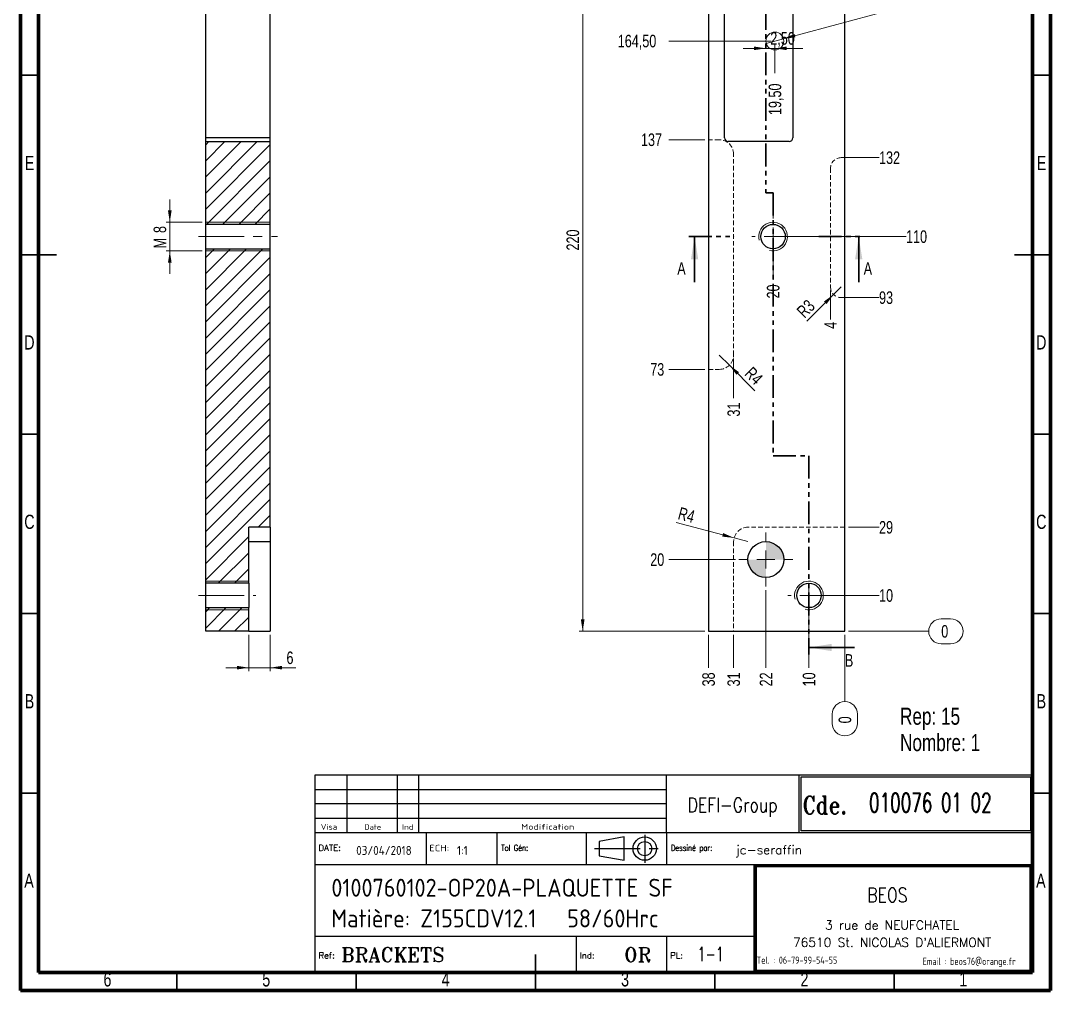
# Model space of a CAD drawing. Header units: millimetres. Extents: x 5 to 292, y 5 to 415.
# Drawn here: x 5 to 292, y 5 to 275.3 of the extents above; entities that cross this region are included whole.
import ezdxf

# ---------------------------------------------------------------- set-up
doc = ezdxf.new("R2010")
doc.units = ezdxf.units.MM
for name, pattern in [('CENTERX2', [20.32, 12.7, -2.54, 2.54, -2.54]), ('HIDDEN', [1.905, 1.27, -0.635]), ('PHANTOM', [12.7, 6.35, -1.27, 1.27, -1.27, 1.27, -1.27])]:
    doc.linetypes.add(name, pattern=pattern)
doc.layers.add('DIMENSIONS', color=176, linetype='Continuous')
doc.styles.add('SLDTEXTSTYLE0', font='TXT', dxfattribs={"width": 0.75})
doc.styles.add('SLDTEXTSTYLE1', font='ISOCP')
doc.styles.add('SLDTEXTSTYLE10', font='ISOCP', dxfattribs={"width": 1.147311})
doc.styles.add('SLDTEXTSTYLE11', font='ISOCP', dxfattribs={"width": 1.385904})
doc.styles.add('SLDTEXTSTYLE12', font='ISOCP', dxfattribs={"width": 1.246461})
doc.styles.add('SLDTEXTSTYLE13', font='ROMAND')
doc.styles.add('SLDTEXTSTYLE2', font='ROMANT', dxfattribs={"width": 0.8})
doc.styles.add('SLDTEXTSTYLE3', font='ISOCP', dxfattribs={"width": 0.8})
doc.styles.add('SLDTEXTSTYLE4', font='ROMANS', dxfattribs={"width": 0.8})
doc.styles.add('SLDTEXTSTYLE5', font='ROMANT')
doc.styles.add('SLDTEXTSTYLE6', font='ROMANS')
doc.styles.add('SLDTEXTSTYLE7', font='ROMANT', dxfattribs={"width": 0.65})
doc.styles.add('SLDTEXTSTYLE8', font='ISOCP', dxfattribs={"width": 1.446157})
doc.styles.add('SLDTEXTSTYLE9', font='ISOCP', dxfattribs={"width": 1.294402})
doc.dimstyles.new('SLDDIMSTYLE0', dxfattribs={"dimtxt": 3.5, "dimasz": 3.302, "dimexe": 0, "dimexo": 0.0625, "dimgap": 0.875, "dimtad": 0, "dimtih": 1, "dimtoh": 1, "dimdec": 0, "dimrnd": 1e-09, "dimdsep": 46, "dimtxsty": 'SLDTEXTSTYLE0', "dimblk1": 'NONE', "dimblk2": 'NONE', "dimsah": 1, "dimcen": 0.09, "dimadec": 0, "dimazin": 2, "dimtfac": 1, "dimtdec": 0, "dimtofl": 0, "dimtmove": 0, "dimatfit": 3, "dimldrblk": 'NONE', "dimfxl": 1, "dimfrac": 2, "dimtolj": 1, "dimtzin": 12, "dimarcsym": 0})
doc.dimstyles.new('SLDDIMSTYLE1', dxfattribs={"dimtxt": 3.5, "dimasz": 3.302, "dimexe": 0, "dimexo": 0.0625, "dimgap": 0.875, "dimtad": 0, "dimtih": 1, "dimtoh": 1, "dimrnd": 1e-09, "dimzin": 12, "dimdsep": 46, "dimtxsty": 'SLDTEXTSTYLE0', "dimblk1": 'NONE', "dimblk2": 'NONE', "dimsah": 1, "dimcen": 0.09, "dimadec": 0, "dimazin": 3, "dimtfac": 1, "dimtofl": 0, "dimtmove": 0, "dimatfit": 3, "dimldrblk": 'NONE', "dimfxl": 1, "dimfrac": 2, "dimtolj": 1, "dimtzin": 12, "dimarcsym": 0})
doc.dimstyles.new('SLDDIMSTYLE2', dxfattribs={"dimtxt": 3.5, "dimasz": 3.302, "dimexe": 0, "dimexo": 0.0625, "dimgap": 0.875, "dimtad": 1, "dimrnd": 1e-09, "dimzin": 12, "dimdsep": 46, "dimtxsty": 'SLDTEXTSTYLE0', "dimsah": 1, "dimcen": 0.09, "dimadec": 0, "dimazin": 3, "dimtfac": 1, "dimtmove": 0, "dimatfit": 0, "dimfxl": 1, "dimfrac": 2, "dimtolj": 1, "dimtzin": 12, "dimarcsym": 0})
doc.dimstyles.new('SLDDIMSTYLE3', dxfattribs={"dimtxt": 3.5, "dimasz": 3.302, "dimexe": 0, "dimexo": 0.0625, "dimgap": 0.875, "dimtad": 1, "dimrnd": 1e-09, "dimzin": 12, "dimdsep": 46, "dimtxsty": 'SLDTEXTSTYLE0', "dimblk1": 'NONE', "dimsah": 1, "dimcen": 0, "dimadec": 0, "dimazin": 3, "dimtfac": 1, "dimtmove": 0, "dimatfit": 3, "dimldrblk": 'NONE', "dimfxl": 1, "dimfrac": 2, "dimtolj": 1, "dimtzin": 12, "dimarcsym": 0})
doc.dimstyles.new('SLDDIMSTYLE4', dxfattribs={"dimtxt": 3.5, "dimasz": 3.302, "dimexe": 0, "dimexo": 0.0625, "dimgap": 0.875, "dimtad": 1, "dimrnd": 1e-09, "dimzin": 12, "dimdsep": 46, "dimtxsty": 'SLDTEXTSTYLE0', "dimsah": 1, "dimcen": 0.09, "dimadec": 0, "dimazin": 3, "dimtfac": 1, "dimtofl": 0, "dimtmove": 0, "dimatfit": 3, "dimfxl": 1, "dimfrac": 2, "dimtolj": 1, "dimtzin": 12, "dimarcsym": 0})
doc.dimstyles.new('SLDDIMSTYLE5', dxfattribs={"dimtxt": 3.5, "dimasz": 3.302, "dimexe": 0, "dimexo": 0.0625, "dimgap": 0.875, "dimtad": 1, "dimrnd": 1e-09, "dimzin": 12, "dimdsep": 46, "dimtxsty": 'SLDTEXTSTYLE0', "dimsah": 1, "dimcen": 0, "dimadec": 0, "dimazin": 3, "dimtfac": 1, "dimtofl": 0, "dimtmove": 0, "dimatfit": 3, "dimfxl": 1, "dimfrac": 2, "dimtolj": 1, "dimtzin": 12, "dimarcsym": 0})

# ---------------------------------------------------------------- blocks, each defined once
blk = doc.blocks.new('SW_NOTE_0')
at = {"color": 0, "linetype": 'Continuous', "lineweight": 0, "char_height": 4.763, "attachment_point": 1, "style": 'SLDTEXTSTYLE0'}
for s, insert in [('Rep: 15', (0, 6.14)), ('Nombre: 1', (0, -1.21))]:
    blk.add_mtext(s, dxfattribs=dict(at, insert=insert))
blk = doc.blocks.new('_D')
at = {"color": 7, "linetype": 'Continuous', "lineweight": 18}
for p, q in [((261.58, 108.55), (264.16, 108.55)), ((235.71, 105.06), (258.09, 105.06)), ((264.16, 101.57), (261.58, 101.57))]:
    blk.add_line(p, q, dxfattribs=at)
for centre, start, end in [((261.58, 105.06), 90, 270), ((264.16, 105.06), 270, 90)]:
    blk.add_arc(centre, 3.49, start, end, dxfattribs=at)
at = {"color": 7, "linetype": 'Continuous', "lineweight": 18, "insert": (261.58, 106.8), "char_height": 3.5, "attachment_point": 1, "style": 'SLDTEXTSTYLE0'}
blk.add_mtext('0', dxfattribs=at)
blk = doc.blocks.new('_None')
blk = doc.blocks.new('_D_1')
at = {"color": 7, "linetype": 'Continuous', "lineweight": 18}
blk.add_line((225.71, 115.06), (244.25, 115.06), dxfattribs=at)
at = {"color": 7, "linetype": 'Continuous', "lineweight": 18, "insert": (244.25, 116.8), "char_height": 3.5, "attachment_point": 1, "style": 'SLDTEXTSTYLE0'}
blk.add_mtext('10', dxfattribs=at)
blk = doc.blocks.new('_D_2')
at = {"color": 7, "linetype": 'Continuous', "lineweight": 18}
blk.add_line((204.21, 125.06), (185.65, 125.06), dxfattribs=at)
at = {"color": 7, "linetype": 'Continuous', "lineweight": 18, "insert": (180.48, 126.8), "char_height": 3.5, "attachment_point": 1, "style": 'SLDTEXTSTYLE0'}
blk.add_mtext('20', dxfattribs=at)
blk = doc.blocks.new('_D_3')
at = {"color": 7, "linetype": 'Continuous', "lineweight": 18}
blk.add_line((235.71, 134.06), (244.25, 134.06), dxfattribs=at)
at = {"color": 7, "linetype": 'Continuous', "lineweight": 18, "insert": (244.25, 135.8), "char_height": 3.5, "attachment_point": 1, "style": 'SLDTEXTSTYLE0'}
blk.add_mtext('29', dxfattribs=at)
blk = doc.blocks.new('_D_4')
at = {"color": 7, "linetype": 'Continuous', "lineweight": 18}
blk.add_line((195.71, 178.06), (185.65, 178.06), dxfattribs=at)
at = {"color": 7, "linetype": 'Continuous', "lineweight": 18, "insert": (180.48, 179.8), "char_height": 3.5, "attachment_point": 1, "style": 'SLDTEXTSTYLE0'}
blk.add_mtext('73', dxfattribs=at)
blk = doc.blocks.new('_D_5')
at = {"color": 7, "linetype": 'Continuous', "lineweight": 18}
blk.add_line((234.71, 198.06), (244.25, 198.06), dxfattribs=at)
at = {"color": 7, "linetype": 'Continuous', "lineweight": 18, "insert": (244.25, 199.8), "char_height": 3.5, "attachment_point": 1, "style": 'SLDTEXTSTYLE0'}
blk.add_mtext('93', dxfattribs=at)
blk = doc.blocks.new('_D_6')
at = {"color": 7, "linetype": 'Continuous', "lineweight": 18}
blk.add_line((215.71, 215.06), (251.77, 215.06), dxfattribs=at)
at = {"color": 7, "linetype": 'Continuous', "lineweight": 18, "insert": (251.77, 216.8), "char_height": 3.5, "attachment_point": 1, "style": 'SLDTEXTSTYLE0'}
blk.add_mtext('110', dxfattribs=at)
blk = doc.blocks.new('_D_7')
at = {"color": 7, "linetype": 'Continuous', "lineweight": 18}
blk.add_line((234.71, 237.06), (244.25, 237.06), dxfattribs=at)
at = {"color": 7, "linetype": 'Continuous', "lineweight": 18, "insert": (244.25, 238.8), "char_height": 3.5, "attachment_point": 1, "style": 'SLDTEXTSTYLE0'}
blk.add_mtext('132', dxfattribs=at)
blk = doc.blocks.new('_D_8')
at = {"color": 7, "linetype": 'Continuous', "lineweight": 18}
blk.add_line((195.71, 242.06), (185.65, 242.06), dxfattribs=at)
at = {"color": 7, "linetype": 'Continuous', "lineweight": 18, "insert": (177.9, 243.8), "char_height": 3.5, "attachment_point": 1, "style": 'SLDTEXTSTYLE0'}
blk.add_mtext('137', dxfattribs=at)
blk = doc.blocks.new('_D_9')
at = {"color": 7, "linetype": 'Continuous', "lineweight": 18}
blk.add_line((214.21, 269.56), (185.65, 269.56), dxfattribs=at)
at = {"color": 7, "linetype": 'Continuous', "lineweight": 18, "insert": (171.43, 271.3), "char_height": 3.5, "attachment_point": 1, "style": 'SLDTEXTSTYLE0'}
blk.add_mtext('164,50', dxfattribs=at)
blk = doc.blocks.new('_D_10')
at = {"color": 7, "linetype": 'Continuous', "lineweight": 18}
blk.add_line((235.71, 302.06), (244.25, 302.06), dxfattribs=at)
at = {"color": 7, "linetype": 'Continuous', "lineweight": 18, "insert": (244.25, 303.8), "char_height": 3.5, "attachment_point": 1, "style": 'SLDTEXTSTYLE0'}
blk.add_mtext('197', dxfattribs=at)
blk = doc.blocks.new('_D_11')
at = {"color": 7, "linetype": 'Continuous', "lineweight": 18}
blk.add_line((204.21, 307.06), (183, 307.06), dxfattribs=at)
at = {"color": 7, "linetype": 'Continuous', "lineweight": 18, "insert": (175.24, 308.8), "char_height": 3.5, "attachment_point": 1, "style": 'SLDTEXTSTYLE0'}
blk.add_mtext('202', dxfattribs=at)
blk = doc.blocks.new('_D_12')
at = {"color": 7, "linetype": 'Continuous', "lineweight": 18}
blk.add_line((225.71, 315.06), (244.25, 315.06), dxfattribs=at)
at = {"color": 7, "linetype": 'Continuous', "lineweight": 18, "insert": (244.25, 316.8), "char_height": 3.5, "attachment_point": 1, "style": 'SLDTEXTSTYLE0'}
blk.add_mtext('210', dxfattribs=at)
blk = doc.blocks.new('_D_13')
at = {"color": 7, "linetype": 'Continuous', "lineweight": 18}
blk.add_line((235.71, 325.06), (258.09, 325.06), dxfattribs=at)
at = {"color": 7, "linetype": 'Continuous', "lineweight": 18, "insert": (258.09, 326.8), "char_height": 3.5, "attachment_point": 1, "style": 'SLDTEXTSTYLE0'}
blk.add_mtext('220', dxfattribs=at)
blk = doc.blocks.new('_D_14')
at = {"color": 7, "linetype": 'Continuous', "lineweight": 18}
for p, q in [((212.71, 267.52), (206.36, 267.52)), ((215.21, 267.52), (212.71, 267.52)), ((215.21, 268.56), (215.21, 266.52)), ((215.21, 267.52), (222.99, 267.52))]:
    blk.add_line(p, q, dxfattribs=at)
for points in [[(212.71, 267.52), (209.41, 268.03), (209.41, 267.02)], [(215.21, 267.52), (218.51, 267.02), (218.51, 268.03)]]:
    blk.add_solid(points, dxfattribs=at)
at = {"color": 7, "linetype": 'Continuous', "lineweight": 18, "insert": (213.94, 272.04), "char_height": 3.5, "attachment_point": 1, "style": 'SLDTEXTSTYLE0'}
blk.add_mtext('2,50', dxfattribs=at)
blk = doc.blocks.new('_D_15')
at = {"color": 7, "linetype": 'Continuous', "lineweight": 18}
for q in [(254.92, 280.2), (212.8, 268.91)]:
    blk.add_line((217.63, 270.21), q, dxfattribs=at)
blk.add_solid([(217.63, 270.21), (220.95, 270.57), (220.68, 271.55)], dxfattribs=at)
at = {"color": 7, "linetype": 'Continuous', "lineweight": 18, "char_height": 3.5, "attachment_point": 1, "rotation": 15, "style": 'SLDTEXTSTYLE0'}
for s, insert in [('H7', (248.18, 283.11)), ('%%c', (239.33, 280.69)), ('5', (244.41, 282.1))]:
    blk.add_mtext(s, dxfattribs=dict(at, insert=insert))
blk = doc.blocks.new('_D_16')
at = {"color": 7, "linetype": 'Continuous', "lineweight": 18}
for p, q in [((234.71, 104.06), (234.71, 85.49)), ((231.22, 79.41), (231.22, 82)), ((238.2, 82), (238.2, 79.41))]:
    blk.add_line(p, q, dxfattribs=at)
for centre, start, end in [((234.71, 82), 0, 180), ((234.71, 79.41), 180, 0)]:
    blk.add_arc(centre, 3.49, start, end, dxfattribs=at)
at = {"color": 7, "linetype": 'Continuous', "lineweight": 18, "insert": (232.98, 79.41), "char_height": 3.5, "attachment_point": 1, "rotation": 90, "style": 'SLDTEXTSTYLE0'}
blk.add_mtext('0', dxfattribs=at)
blk = doc.blocks.new('_D_17')
at = {"color": 7, "linetype": 'Continuous', "lineweight": 18}
blk.add_line((230.71, 200.06), (230.71, 191.95), dxfattribs=at)
at = {"color": 7, "linetype": 'Continuous', "lineweight": 18, "insert": (228.98, 189.36), "char_height": 3.5, "attachment_point": 1, "rotation": 90, "style": 'SLDTEXTSTYLE0'}
blk.add_mtext('4', dxfattribs=at)
blk = doc.blocks.new('_D_18')
at = {"color": 7, "linetype": 'Continuous', "lineweight": 18}
blk.add_line((224.71, 316.06), (224.71, 337.05), dxfattribs=at)
at = {"color": 7, "linetype": 'Continuous', "lineweight": 18, "insert": (222.98, 337.05), "char_height": 3.5, "attachment_point": 1, "rotation": 90, "style": 'SLDTEXTSTYLE0'}
blk.add_mtext('10', dxfattribs=at)
blk = doc.blocks.new('_D_19')
at = {"color": 7, "linetype": 'Continuous', "lineweight": 18}
blk.add_line((224.71, 114.06), (224.71, 94.88), dxfattribs=at)
at = {"color": 7, "linetype": 'Continuous', "lineweight": 18, "insert": (222.98, 89.71), "char_height": 3.5, "attachment_point": 1, "rotation": 90, "style": 'SLDTEXTSTYLE0'}
blk.add_mtext('10', dxfattribs=at)
blk = doc.blocks.new('_D_20')
at = {"color": 7, "linetype": 'Continuous', "lineweight": 18}
blk.add_line((215.21, 268.56), (215.21, 260.57), dxfattribs=at)
at = {"color": 7, "linetype": 'Continuous', "lineweight": 18, "insert": (213.48, 248.93), "char_height": 3.5, "attachment_point": 1, "rotation": 90, "style": 'SLDTEXTSTYLE0'}
blk.add_mtext('19,50', dxfattribs=at)
blk = doc.blocks.new('_D_21')
at = {"color": 7, "linetype": 'Continuous', "lineweight": 18}
blk.add_line((214.71, 214.06), (214.71, 202.99), dxfattribs=at)
at = {"color": 7, "linetype": 'Continuous', "lineweight": 18, "insert": (212.98, 197.82), "char_height": 3.5, "attachment_point": 1, "rotation": 90, "style": 'SLDTEXTSTYLE0'}
blk.add_mtext('20', dxfattribs=at)
blk = doc.blocks.new('_D_22')
at = {"color": 7, "linetype": 'Continuous', "lineweight": 18}
blk.add_line((212.71, 116.56), (212.71, 94.88), dxfattribs=at)
at = {"color": 7, "linetype": 'Continuous', "lineweight": 18, "insert": (210.98, 89.71), "char_height": 3.5, "attachment_point": 1, "rotation": 90, "style": 'SLDTEXTSTYLE0'}
blk.add_mtext('22', dxfattribs=at)
blk = doc.blocks.new('_D_23')
at = {"color": 7, "linetype": 'Continuous', "lineweight": 18}
blk.add_line((212.71, 315.56), (212.71, 337.05), dxfattribs=at)
at = {"color": 7, "linetype": 'Continuous', "lineweight": 18, "insert": (210.98, 337.05), "char_height": 3.5, "attachment_point": 1, "rotation": 90, "style": 'SLDTEXTSTYLE0'}
blk.add_mtext('22', dxfattribs=at)
blk = doc.blocks.new('_D_24')
at = {"color": 7, "linetype": 'Continuous', "lineweight": 18}
blk.add_line((203.71, 104.06), (203.71, 94.88), dxfattribs=at)
at = {"color": 7, "linetype": 'Continuous', "lineweight": 18, "insert": (201.98, 89.71), "char_height": 3.5, "attachment_point": 1, "rotation": 90, "style": 'SLDTEXTSTYLE0'}
blk.add_mtext('31', dxfattribs=at)
blk = doc.blocks.new('_D_25')
at = {"color": 7, "linetype": 'Continuous', "lineweight": 18}
blk.add_line((203.71, 181.06), (203.71, 170.08), dxfattribs=at)
at = {"color": 7, "linetype": 'Continuous', "lineweight": 18, "insert": (201.98, 164.91), "char_height": 3.5, "attachment_point": 1, "rotation": 90, "style": 'SLDTEXTSTYLE0'}
blk.add_mtext('31', dxfattribs=at)
blk = doc.blocks.new('_D_26')
at = {"color": 7, "linetype": 'Continuous', "lineweight": 18}
blk.add_line((203.71, 326.06), (203.71, 338.14), dxfattribs=at)
at = {"color": 7, "linetype": 'Continuous', "lineweight": 18, "insert": (201.98, 338.14), "char_height": 3.5, "attachment_point": 1, "rotation": 90, "style": 'SLDTEXTSTYLE0'}
blk.add_mtext('31', dxfattribs=at)
blk = doc.blocks.new('_D_27')
at = {"color": 7, "linetype": 'Continuous', "lineweight": 18}
blk.add_line((196.71, 104.06), (196.71, 94.88), dxfattribs=at)
at = {"color": 7, "linetype": 'Continuous', "lineweight": 18, "insert": (194.98, 89.71), "char_height": 3.5, "attachment_point": 1, "rotation": 90, "style": 'SLDTEXTSTYLE0'}
blk.add_mtext('38', dxfattribs=at)
blk = doc.blocks.new('_D_29')
at = {"color": 7, "linetype": 'Continuous', "lineweight": 18}
for p, q in [((195.71, 325.06), (160.65, 325.06)), ((161.65, 325.06), (161.65, 105.06)), ((195.71, 105.06), (160.65, 105.06))]:
    blk.add_line(p, q, dxfattribs=at)
for points in [[(161.65, 325.06), (161.15, 321.76), (162.16, 321.76)], [(161.65, 105.06), (162.16, 108.36), (161.15, 108.36)]]:
    blk.add_solid(points, dxfattribs=at)
at = {"color": 7, "linetype": 'Continuous', "lineweight": 18, "insert": (157.14, 211.18), "char_height": 3.5, "attachment_point": 1, "rotation": 90, "style": 'SLDTEXTSTYLE0'}
blk.add_mtext('220', dxfattribs=at)
blk = doc.blocks.new('_D_30')
at = {"color": 7, "linetype": 'Continuous', "lineweight": 18}
for q in [(199.71, 182.06), (209.67, 172.1)]:
    blk.add_line((202.54, 179.23), q, dxfattribs=at)
blk.add_solid([(202.54, 179.23), (204.51, 176.54), (205.23, 177.26)], dxfattribs=at)
at = {"color": 7, "linetype": 'Continuous', "lineweight": 18, "insert": (208.98, 179.07), "char_height": 3.5, "attachment_point": 1, "rotation": 315, "style": 'SLDTEXTSTYLE0'}
blk.add_mtext('R4', dxfattribs=at)
blk = doc.blocks.new('_D_31')
at = {"color": 7, "linetype": 'Continuous', "lineweight": 18}
for q in [(233.71, 201.06), (224.14, 191.5)]:
    blk.add_line((231.59, 198.94), q, dxfattribs=at)
blk.add_solid([(231.59, 198.94), (228.89, 196.97), (229.61, 196.25)], dxfattribs=at)
at = {"color": 7, "linetype": 'Continuous', "lineweight": 18, "insert": (221.01, 194.63), "char_height": 3.5, "attachment_point": 1, "rotation": 45, "style": 'SLDTEXTSTYLE0'}
blk.add_mtext('R3', dxfattribs=at)
blk = doc.blocks.new('_D_33')
at = {"color": 7, "linetype": 'Continuous', "lineweight": 18}
for q in [(187.71, 135.42), (207.71, 130.06)]:
    blk.add_line((203.85, 131.1), q, dxfattribs=at)
blk.add_solid([(203.85, 131.1), (200.79, 132.44), (200.53, 131.46)], dxfattribs=at)
at = {"color": 7, "linetype": 'Continuous', "lineweight": 18, "insert": (188.87, 139.75), "char_height": 3.5, "attachment_point": 1, "rotation": 345, "style": 'SLDTEXTSTYLE0'}
blk.add_mtext('R4', dxfattribs=at)
blk = doc.blocks.new('SW_CENTERMARKSYMBOL_0')
at = {"color": 0, "linetype": 'Continuous', "lineweight": 0}
for p, q in [((0, 5), (0, 5.9)), ((-5, 0), (-5.9, 0)), ((0, 0), (-2.5, 0)), ((0, 0), (0, 2.5)), ((0, 0), (0, -2.5)), ((0, 0), (2.5, 0)), ((5, 0), (5.9, 0)), ((0, -5), (0, -5.9))]:
    blk.add_line(p, q, dxfattribs=at)
blk = doc.blocks.new('SW_CENTERMARKSYMBOL_1')
at = {"color": 0, "linetype": 'Continuous', "lineweight": 0}
for p, q in [((0, 5), (0, 5.9)), ((-5, 0), (-5.9, 0)), ((0, 0), (-2.5, 0)), ((0, 0), (0, 2.5)), ((0, 0), (0, -2.5)), ((0, 0), (2.5, 0)), ((5, 0), (5.9, 0)), ((0, -5), (0, -5.9))]:
    blk.add_line(p, q, dxfattribs=at)
blk = doc.blocks.new('SW_CENTERMARKSYMBOL_4')
at = {"color": 0, "linetype": 'Continuous', "lineweight": 0}
for p, q in [((0, 5), (0, 7.5)), ((-5, 0), (-7.5, 0)), ((0, 0), (-2.5, 0)), ((0, 0), (0, 2.5)), ((0, 0), (0, -2.5)), ((0, 0), (2.5, 0)), ((5, 0), (7.5, 0)), ((0, -5), (0, -7.5))]:
    blk.add_line(p, q, dxfattribs=at)
blk = doc.blocks.new('SW_DOWELSYMBOL_1')
at = {"linetype": 'Continuous', "lineweight": 0}
h = blk.add_hatch(color=0, dxfattribs=at)
edge = h.paths.add_edge_path(flags=0)
edge.add_arc((0, 0), 5, 0, 90)
edge.add_line((0, 5), (0, 0))
edge.add_line((0, 0), (5, 0))
h = blk.add_hatch(color=0, dxfattribs=at)
edge = h.paths.add_edge_path(flags=0)
edge.add_arc((0, 0), 5, 180, 270)
edge.add_line((0, -5), (0, 0))
edge.add_line((0, 0), (-5, 0))
at = {"color": 0, "linetype": 'Continuous', "lineweight": 0}
blk.add_circle((0, 0), 5, dxfattribs=at)
blk = doc.blocks.new('_D_39')
at = {"color": 7, "linetype": 'Continuous', "lineweight": 18}
for p, q in [((68.58, 104.06), (68.58, 93.93)), ((74.58, 104.06), (74.58, 93.93)), ((68.58, 94.93), (62.23, 94.93)), ((68.58, 94.93), (74.58, 94.93)), ((74.58, 94.93), (81.69, 94.93))]:
    blk.add_line(p, q, dxfattribs=at)
for points in [[(68.58, 94.93), (65.28, 95.44), (65.28, 94.42)], [(74.58, 94.93), (77.88, 94.42), (77.88, 95.44)]]:
    blk.add_solid(points, dxfattribs=at)
at = {"color": 7, "linetype": 'Continuous', "lineweight": 18, "insert": (79.1, 99.44), "char_height": 3.5, "attachment_point": 1, "style": 'SLDTEXTSTYLE0'}
blk.add_mtext('6', dxfattribs=at)
blk = doc.blocks.new('_D_40')
at = {"color": 7, "linetype": 'Continuous', "lineweight": 18}
for p, q in [((46.58, 219.06), (46.58, 225.41)), ((55.58, 219.06), (45.58, 219.06)), ((46.58, 219.06), (46.58, 211.06)), ((55.58, 211.06), (45.58, 211.06)), ((46.58, 211.06), (46.58, 204.71))]:
    blk.add_line(p, q, dxfattribs=at)
for points in [[(46.58, 219.06), (47.09, 222.36), (46.07, 222.36)], [(46.58, 211.06), (46.07, 207.76), (47.09, 207.76)]]:
    blk.add_solid(points, dxfattribs=at)
at = {"color": 7, "linetype": 'Continuous', "lineweight": 18, "char_height": 3.5, "attachment_point": 1, "rotation": 90, "style": 'SLDTEXTSTYLE0'}
for s, insert in [('8', (42.07, 216.05)), ('M', (42.07, 211.76))]:
    blk.add_mtext(s, dxfattribs=dict(at, insert=insert))

msp = doc.modelspace()

# ---------------------------------------------------------------- hatches: boundary and pattern name
at = {"linetype": 'Continuous', "lineweight": 18}
h = msp.add_hatch(dxfattribs=at)
h.set_pattern_fill('ANSI31', style=0)
h.paths.add_polyline_path([(56.578, 241.562), (56.578, 218.463), (74.578, 218.463), (74.578, 241.562)], flags=0)
h = msp.add_hatch(dxfattribs=at)
h.set_pattern_fill('ANSI31', style=0)
h.paths.add_polyline_path([(56.578, 211.663), (56.578, 118.463), (68.578, 118.463), (68.578, 134.063), (74.578, 134.063), (74.578, 211.663)], flags=0)
h = msp.add_hatch(dxfattribs=at)
h.set_pattern_fill('ANSI31', style=0)
h.paths.add_polyline_path([(56.578, 105.063), (68.578, 105.063), (68.578, 111.663), (56.578, 111.663)], flags=0)

# ---------------------------------------------------------------- linework, layer by layer
at = {"color": 7, "linetype": 'Continuous', "lineweight": 70}
for p, q in [((5, 5), (5, 415)), ((292, 415), (292, 5)), ((10, 10), (10, 410)), ((287, 410), (287, 10)), ((287, 10), (10, 10)), ((292, 5), (5, 5))]:
    msp.add_line(p, q, dxfattribs=at)
at = {"color": 7, "linetype": 'PHANTOM', "lineweight": 35}
for p, q in [((212.71, 329.866), (212.71, 227.283)), ((212.71, 227.283), (214.71, 227.283)), ((214.71, 227.283), (214.71, 153.962)), ((191.252, 215.063), (203.959, 215.063)), ((227.468, 215.063), (240.168, 215.063)), ((214.71, 153.962), (224.71, 153.962)), ((224.71, 153.962), (224.71, 98.558))]:
    msp.add_line(p, q, dxfattribs=at)
at = {"color": 7, "linetype": 'Continuous', "lineweight": 25}
for p, q in [((196.71, 325.063), (196.71, 105.063)), ((234.71, 105.063), (234.71, 325.063)), ((56.578, 242.562), (56.578, 296.563)), ((74.578, 242.562), (74.578, 296.563)), ((201.21, 242.562), (201.21, 296.563)), ((220.21, 296.563), (220.21, 242.562)), ((74.578, 242.562), (56.578, 242.562)), ((56.578, 241.562), (56.578, 242.562)), ((56.578, 241.562), (74.578, 241.562)), ((56.578, 218.463), (56.578, 241.562)), ((74.578, 241.562), (74.578, 242.562)), ((74.578, 218.463), (74.578, 241.562)), ((219.21, 241.562), (202.21, 241.562)), ((74.578, 218.463), (56.578, 218.463)), ((56.578, 211.663), (56.578, 218.463)), ((74.578, 211.663), (74.578, 218.463)), ((56.578, 211.663), (74.578, 211.663)), ((56.578, 118.463), (56.578, 211.663)), ((74.578, 134.063), (74.578, 211.663)), ((74.578, 134.063), (68.578, 134.063)), ((68.578, 118.463), (68.578, 134.063)), ((74.578, 134.063), (74.578, 130.063)), ((68.578, 130.063), (74.578, 130.063)), ((74.578, 130.063), (74.578, 105.063)), ((68.578, 118.463), (56.578, 118.463)), ((56.578, 111.663), (56.578, 118.463)), ((68.578, 118.463), (68.578, 111.663)), ((56.578, 111.663), (68.578, 111.663)), ((56.578, 105.063), (56.578, 111.663)), ((68.578, 105.063), (68.578, 111.663)), ((68.578, 105.063), (56.578, 105.063)), ((68.578, 105.063), (74.578, 105.063)), ((196.71, 105.063), (234.71, 105.063))]:
    msp.add_line(p, q, dxfattribs=at)
at = {"color": 7, "linetype": 'Continuous', "lineweight": 35}
for p, q in [((10, 260), (5, 260)), ((287, 260), (292, 260)), ((192.84, 202.363), (192.84, 215.063)), ((238.581, 202.363), (238.581, 215.063)), ((4.999, 210), (15.001, 210)), ((10, 210), (5, 210)), ((292.001, 210), (281.999, 210)), ((287, 210), (292, 210)), ((10, 160), (5, 160)), ((287, 160), (292, 160)), ((10, 110), (5, 110)), ((287, 110), (292, 110)), ((237.41, 100.558), (224.71, 100.558)), ((10, 60), (5, 60)), ((287, 60), (292, 60)), ((148.5, 4.999), (148.5, 15.001)), ((48.5, 10), (48.5, 5)), ((98.5, 10), (98.5, 5)), ((148.5, 10), (148.5, 5)), ((198.5, 10), (198.5, 5)), ((248.5, 10), (248.5, 5))]:
    msp.add_line(p, q, dxfattribs=at)
at = {"color": 7, "linetype": 'HIDDEN', "lineweight": 18}
for p, q in [((199.71, 242.063), (196.71, 242.063)), ((203.71, 182.063), (203.71, 238.063)), ((234.71, 237.063), (233.71, 237.063)), ((230.71, 234.063), (230.71, 201.063)), ((233.71, 198.063), (234.71, 198.063)), ((196.71, 178.063), (199.71, 178.063)), ((234.71, 134.063), (207.71, 134.063)), ((203.71, 130.063), (203.71, 105.063))]:
    msp.add_line(p, q, dxfattribs=at)
at = {"color": 7, "linetype": 'Continuous', "lineweight": 18}
for p, q in [((74.578, 219.063), (56.578, 219.063)), ((56.578, 211.063), (74.578, 211.063)), ((68.578, 119.063), (56.578, 119.063)), ((56.578, 111.063), (68.578, 111.063))]:
    msp.add_line(p, q, dxfattribs=at)
at = {"color": 7, "linetype": 'CENTERX2', "lineweight": 18}
for p, q in [((54.578, 215.063), (76.578, 215.063)), ((54.578, 115.063), (70.578, 115.063))]:
    msp.add_line(p, q, dxfattribs=at)
at = {"color": 7, "linetype": 'Continuous', "lineweight": 18}
msp.add_circle((215.21, 269.562), 2.5, dxfattribs=at)
at = {"color": 7, "linetype": 'Continuous', "lineweight": 25}
for centre, radius in [((214.71, 215.063), 3.4), ((212.71, 125.063), 5), ((224.71, 115.063), 3.4)]:
    msp.add_circle(centre, radius, dxfattribs=at)
at = {"color": 7, "linetype": 'HIDDEN', "lineweight": 18}
for centre, radius, start, end in [((199.71, 238.063), 4, 0, 90), ((233.71, 234.063), 3, 90, 180), ((233.71, 201.063), 3, 180, 270), ((199.71, 182.063), 4, 270, 0), ((207.71, 130.063), 4, 90, 180)]:
    msp.add_arc(centre, radius, start, end, dxfattribs=at)
at = {"color": 7, "linetype": 'Continuous', "lineweight": 25}
for centre, start, end in [((202.21, 242.562), 180, 270), ((219.21, 242.562), 270, 0)]:
    msp.add_arc(centre, 1, start, end, dxfattribs=at)
at = {"color": 7, "linetype": 'Continuous', "lineweight": 18}
for centre in [(214.71, 215.063), (224.71, 115.063)]:
    msp.add_arc(centre, 4, 255, 195, dxfattribs=at)
at = {"color": 7, "linetype": 'Continuous', "lineweight": 35}
for points in [[(192.84, 215.063), (191.824, 208.713), (193.856, 208.713)], [(238.581, 215.063), (237.565, 208.713), (239.597, 208.713)], [(224.71, 100.558), (231.06, 99.542), (231.06, 101.574)]]:
    msp.add_solid(points, dxfattribs=at)
at = {"layer": 'DIMENSIONS', "color": 3}
for p, q in [((185, 65), (87, 65)), ((96, 49), (96, 65)), ((110, 49), (110, 65)), ((116, 49), (116, 65)), ((87, 61), (185, 61)), ((185, 57), (87, 57)), ((87, 53), (185, 53))]:
    msp.add_line(p, q, dxfattribs=at)
at = {"layer": 'DIMENSIONS', "color": 6}
for p, q in [((87, 65), (87, 10)), ((287, 10), (287, 65)), ((287, 40), (209.384, 40)), ((209.384, 40), (209.384, 10)), ((286.8, 39.8), (209.584, 39.8)), ((209.584, 39.8), (209.584, 10.2)), ((286.6, 39.6), (209.784, 39.6)), ((209.784, 39.6), (209.784, 10.4)), ((286.4, 39.4), (209.984, 39.4)), ((209.984, 39.4), (209.984, 10.6)), ((286.4, 10.6), (286.4, 39.4)), ((286.6, 10.4), (286.6, 39.6)), ((286.8, 10.2), (286.8, 39.8)), ((87, 10), (287, 10)), ((209.584, 10.2), (286.8, 10.2)), ((209.784, 10.4), (286.6, 10.4)), ((209.984, 10.6), (286.4, 10.6))]:
    msp.add_line(p, q, dxfattribs=at)
at = {"layer": 'DIMENSIONS', "color": 1}
for p, q in [((287, 65), (185, 65)), ((185, 49), (185, 65)), ((222, 49), (222, 65)), ((222.5, 49.5), (222.5, 64.5)), ((222.5, 64.5), (286.5, 64.5)), ((286.5, 64.5), (286.5, 49.5)), ((87, 49), (287, 49)), ((118, 49), (118, 40)), ((137.731, 49), (137.731, 40)), ((162.62, 49), (162.62, 40)), ((185, 49), (185, 40)), ((286.5, 49.5), (222.5, 49.5)), ((209.384, 40), (87, 40)), ((209.384, 20), (87, 20)), ((159.792, 20), (159.792, 10)), ((185, 20), (185, 10))]:
    msp.add_line(p, q, dxfattribs=at)
at = {"layer": 'DIMENSIONS'}
for p, q in [((222.5, 49.5), (222.5, 64.5)), ((222.5, 64.5), (286.5, 64.5)), ((286.5, 64.5), (286.5, 49.5)), ((286.5, 49.5), (222.5, 49.5))]:
    msp.add_line(p, q, dxfattribs=at)
at = {"layer": 'DIMENSIONS', "color": 7}
for p, q in [((173.244, 47.75), (166.244, 46.5)), ((166.244, 46.5), (166.244, 42.5)), ((173.244, 41.25), (173.244, 47.75)), ((166.244, 42.5), (173.244, 41.25))]:
    msp.add_line(p, q, dxfattribs=at)
at = {"layer": 'DIMENSIONS', "color": 3, "linetype": 'CENTERX2'}
for p, q in [((178.934, 48.348), (178.934, 40.513)), ((164.946, 44.5), (183.201, 44.5))]:
    msp.add_line(p, q, dxfattribs=at)
at = {"layer": 'DIMENSIONS', "color": 7}
for radius in [3.25, 2]:
    msp.add_circle((178.934, 44.5), radius, dxfattribs=at)

# ---------------------------------------------------------------- block references
at = {"color": 7, "linetype": 'Continuous', "lineweight": 0}
for name, p in [('SW_CENTERMARKSYMBOL_0', (214.71, 215.063)), ('SW_CENTERMARKSYMBOL_4', (212.71, 125.063)), ('SW_DOWELSYMBOL_1', (212.71, 125.063)), ('SW_CENTERMARKSYMBOL_1', (224.71, 115.063)), ('SW_NOTE_0', (250.101, 77.65))]:
    msp.add_blockref(name, p, dxfattribs=at)

# ---------------------------------------------------------------- texts
at = {"color": 7, "linetype": 'Continuous', "lineweight": 0, "char_height": 3.969, "attachment_point": 2, "style": 'SLDTEXTSTYLE0'}
for s, insert in [('E', (7.508, 237.56)), ('E', (289.508, 237.56)), ('D', (7.453, 187.56)), ('D', (289.453, 187.56)), ('C', (7.459, 137.56)), ('C', (289.459, 137.56)), ('B', (7.471, 87.56)), ('B', (289.471, 87.56)), ('A', (7.34, 37.56)), ('A', (289.34, 37.56)), ('6', (29.21, 10.06)), ('5', (73.46, 10.06)), ('4', (123.46, 10.06)), ('3', (173.46, 10.06)), ('2', (223.46, 10.06)), ('1', (267.71, 10.06))]:
    msp.add_mtext(s, dxfattribs=dict(at, insert=insert))
at = {"color": 7, "linetype": 'Continuous', "char_height": 3.5, "attachment_point": 1, "style": 'SLDTEXTSTYLE0'}
for s, insert in [('A', (188.014, 207.915)), ('A', (239.959, 207.915)), ('B', (234.733, 98.709))]:
    msp.add_mtext(s, dxfattribs=dict(at, insert=insert))
at = {"layer": 'DIMENSIONS'}
for s, insert, char_height, attachment_point, style in [('DEFI-Group', (203.42, 58.701), 4, 2, 'SLDTEXTSTYLE2'), ('Cde.', (223, 59.126), 5, 1, 'SLDTEXTSTYLE2'), ('010076 01 02', (241.433, 59.94), 5.29167, 1, 'SLDTEXTSTYLE7'), ('Visa', (88.655, 51.348), 1.5671, 1, 'SLDTEXTSTYLE12'), ('Date', (100.824, 51.283), 1.4924, 1, 'SLDTEXTSTYLE10'), ('Ind', (111.254, 51.283), 1.4924, 1, 'SLDTEXTSTYLE11'), ('Modification', (144.489, 51.348), 1.56705, 1, 'SLDTEXTSTYLE8'), ('DATE:', (88.034, 45.598), 1.7277, 1, 'SLDTEXTSTYLE6'), ('03/04/2018', (98.533, 45.253), 2.5, 1, 'SLDTEXTSTYLE1'), ('ECH:', (118.911, 45.56), 1.8141, 1, 'SLDTEXTSTYLE9'), ('1:1', (126.62, 45.24), 2.5, 1, 'SLDTEXTSTYLE1'), ('Tol Gén:', (138.952, 45.598), 1.7277, 1, 'SLDTEXTSTYLE4'), ('Dessiné par:', (186.221, 45.598), 1.72768, 1, 'SLDTEXTSTYLE4'), ('jc-seraffin', (204.355, 45.42), 2.5, 1, 'SLDTEXTSTYLE5'), ('0100760102-OP20A-PLAQUETTE SF', (91.603, 36.107), 5, 1, 'SLDTEXTSTYLE1'), ('BEOS', (246.571, 33.595), 4, 2, 'SLDTEXTSTYLE2'), ('Matière: Z155CDV12.1   58/60Hrc', (91.603, 27.564), 5, 1, 'SLDTEXTSTYLE1'), ('3 rue de NEUFCHATEL', (247.909, 24.448), 2.5, 2, 'SLDTEXTSTYLE13'), ("76510 St. NICOLAS D'ALIERMONT", (247.903, 19.623), 2.5, 2, 'SLDTEXTSTYLE13'), ('Ref:', (88.034, 15.598), 1.7277, 1, 'SLDTEXTSTYLE6'), ('BRACKETS', (94.337, 16.951), 4, 1, 'SLDTEXTSTYLE5'), ('Ind:', (160.826, 15.598), 1.7277, 1, 'SLDTEXTSTYLE6'), ('OR', (173.194, 16.951), 4, 1, 'SLDTEXTSTYLE5'), ('PL:', (186.034, 15.598), 1.7277, 1, 'SLDTEXTSTYLE6'), ('1-1', (193.651, 17.173), 4, 1, 'SLDTEXTSTYLE7'), ('Tel. : 06-79-99-54-55', (221.36, 14.429), 2, 2, 'SLDTEXTSTYLE3'), ('Email : beos76@orange.fr', (269.372, 14.097), 2, 2, 'SLDTEXTSTYLE3')]:
    msp.add_mtext(s, dxfattribs=dict(at, insert=insert, char_height=char_height, attachment_point=attachment_point, style=style))

# ---------------------------------------------------------------- dimensions: what is measured, and where the dimension line sits
at = {"color": 7, "linetype": 'Continuous', "lineweight": 18}
for feature_location, offset, dtype, origin, dimstyle, picture, middle in [((203.71, 325.063), (0, 13.078), 1, (234.71, 105.063), 'SLDDIMSTYLE1', '_D_26', (203.71, 340.727)), ((212.71, 314.563), (0, 22.487), 1, (234.71, 105.063), 'SLDDIMSTYLE1', '_D_23', (212.71, 339.636)), ((224.71, 315.063), (0, 21.987), 1, (234.71, 105.063), 'SLDDIMSTYLE1', '_D_18', (224.71, 339.636)), ((234.71, 325.063), (23.379, 0), 0, (234.71, 105.063), 'SLDDIMSTYLE1', '_D_13', (261.969, 325.063)), ((224.71, 315.063), (19.54, 0), 0, (234.71, 105.063), 'SLDDIMSTYLE1', '_D_12', (248.129, 315.063)), ((205.21, 307.063), (-22.209, 0), 0, (234.71, 105.063), 'SLDDIMSTYLE1', '_D_11', (179.122, 307.063)), ((234.71, 302.063), (9.54, 0), 0, (234.71, 105.063), 'SLDDIMSTYLE1', '_D_10', (248.129, 302.063)), ((215.21, 269.562), (-29.557, 0), 0, (234.71, 105.063), 'SLDDIMSTYLE1', '_D_9', (178.542, 269.562)), ((215.21, 269.562), (0, -8.995), 1, (234.71, 105.063), 'SLDDIMSTYLE1', '_D_20', (215.21, 254.748)), ((196.71, 242.063), (-11.057, 0), 0, (234.71, 105.063), 'SLDDIMSTYLE1', '_D_8', (181.774, 242.063)), ((233.71, 237.063), (10.54, 0), 0, (234.71, 105.063), 'SLDDIMSTYLE1', '_D_7', (248.129, 237.063)), ((214.71, 215.063), (37.057, 0), 0, (234.71, 105.063), 'SLDDIMSTYLE1', '_D_6', (255.646, 215.063)), ((214.71, 215.063), (0, -12.071), 1, (234.71, 105.063), 'SLDDIMSTYLE1', '_D_21', (214.71, 200.405)), ((230.71, 201.063), (0, -9.115), 1, (234.71, 105.063), 'SLDDIMSTYLE1', '_D_17', (230.71, 190.655)), ((233.71, 198.063), (10.54, 0), 0, (234.71, 105.063), 'SLDDIMSTYLE1', '_D_5', (246.836, 198.063)), ((203.71, 182.063), (0, -11.98), 1, (234.71, 105.063), 'SLDDIMSTYLE1', '_D_25', (203.71, 167.497)), ((196.71, 178.063), (-11.057, 0), 0, (234.71, 105.063), 'SLDDIMSTYLE1', '_D_4', (183.067, 178.063)), ((234.71, 134.063), (9.54, 0), 0, (234.71, 105.063), 'SLDDIMSTYLE1', '_D_3', (246.836, 134.063)), ((205.21, 125.063), (-19.557, 0), 0, (234.71, 105.063), 'SLDDIMSTYLE1', '_D_2', (183.067, 125.063)), ((212.71, 117.563), (0, -22.683), 1, (234.71, 105.063), 'SLDDIMSTYLE1', '_D_22', (212.71, 92.294)), ((224.71, 115.063), (0, -20.183), 1, (234.71, 105.063), 'SLDDIMSTYLE1', '_D_19', (224.71, 92.294)), ((224.71, 115.063), (19.54, 0), 0, (234.71, 105.063), 'SLDDIMSTYLE1', '_D_1', (246.836, 115.063)), ((234.710268949, 105.062591687), (23.379170739, 0), 0, (234.710268949, 105.062591687), 'SLDDIMSTYLE0', '_D', (262.871557591, 105.062591687)), ((196.71, 105.063), (0, -10.183), 1, (234.71, 105.063), 'SLDDIMSTYLE1', '_D_27', (196.71, 92.294)), ((203.71, 105.063), (0, -10.183), 1, (234.71, 105.063), 'SLDDIMSTYLE1', '_D_24', (203.71, 92.294)), ((234.710268949, 105.062591687), (0, -19.576729598), 1, (234.710268949, 105.062591687), 'SLDDIMSTYLE0', '_D_16', (234.710268949, 80.703744185))]:
    dim = msp.add_ordinate_dim(feature_location=feature_location, offset=offset, dtype=dtype, origin=origin, dimstyle=dimstyle, dxfattribs=at)
    dim.commit()
    dim.dimension.update_dxf_attribs({"geometry": picture, "text_midpoint": middle})
dim = msp.add_linear_dim(base=(161.653, 105.063), p1=(196.71, 325.063), p2=(196.71, 105.063), angle=90, dimstyle='SLDDIMSTYLE4', dxfattribs=at)
dim.commit()
dim.dimension.update_dxf_attribs({"geometry": '_D_29', "text_midpoint": (161.653, 215.063), "dimtype": 160})
dim = msp.add_diameter_dim_2p(p1=(212.796, 268.915), p2=(217.625, 270.209), text='<> H7', dimstyle='SLDDIMSTYLE3', dxfattribs=at)
dim.commit()
dim.dimension.update_dxf_attribs({"geometry": '_D_15', "text_midpoint": (247.818, 278.299), "dimtype": 163})
for base, p1, p2, picture, middle in [((212.71, 267.524), (215.21, 269.562), (212.71, 227.283), '_D_14', (218.467, 267.524)), ((74.578, 94.928), (68.578, 105.063), (74.578, 105.063), '_D_39', (80.395, 94.928))]:
    dim = msp.add_linear_dim(base=base, p1=p1, p2=p2, dimstyle='SLDDIMSTYLE2', dxfattribs=at)
    dim.commit()
    dim.dimension.update_dxf_attribs({"geometry": picture, "text_midpoint": middle, "dimtype": 160})
dim = msp.add_linear_dim(base=(46.578, 211.063), p1=(56.578, 219.063), p2=(56.578, 211.063), angle=90, text='M', dimstyle='SLDDIMSTYLE2', dxfattribs=at)
dim.commit()
dim.dimension.update_dxf_attribs({"geometry": '_D_40', "text_midpoint": (46.578, 215.201), "dimtype": 160})
for center, mpoint, picture, middle in [((233.71, 201.063), (231.589, 198.941), '_D_31', (225.826, 193.178)), ((199.71, 182.063), (202.539, 179.234), '_D_30', (207.981, 173.792)), ((207.71, 130.063), (203.847, 131.098), '_D_33', (190.131, 134.773))]:
    dim = msp.add_radius_dim(center=center, mpoint=mpoint, dimstyle='SLDDIMSTYLE5', dxfattribs=at)
    dim.commit()
    dim.dimension.update_dxf_attribs({"geometry": picture, "text_midpoint": middle, "dimtype": 164})

doc.saveas('drawing.dxf')
